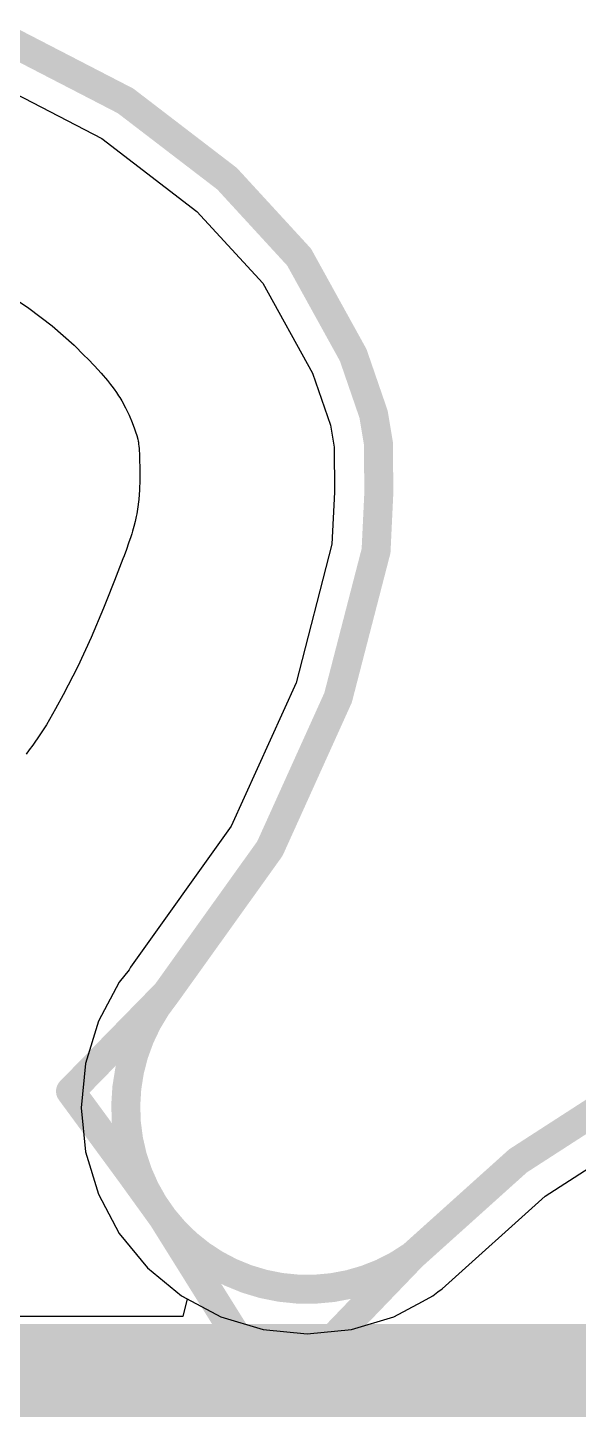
# Model space of a CAD drawing. Header units: inches. Extents: x -30 to 118, y 20 to 51.
# Drawn here: x 47.92 to 51.71, y 40.21 to 49.74 of the extents above; entities that cross this region are included whole.
import ezdxf

# ---------------------------------------------------------------- set-up
doc = ezdxf.new("R2010")
doc.units = ezdxf.units.IN
for name, color, linetype in [('Bottom Component Outline', 56, 'Continuous'), ('Bottom Courtyard', 56, 'Continuous'), ('Bottom Layer', 5, 'Continuous'), ('Bottom Solder', 6, 'Continuous'), ('Keep-Out Layer', 6, 'Continuous'), ('Mechanical 1', 6, 'Continuous'), ('Top Layer', 1, 'Continuous'), ('Top Overlay', 2, 'Continuous')]:
    doc.layers.add(name, color=color, linetype=linetype)

# ---------------------------------------------------------------- blocks, each defined once
blk = doc.blocks.new('I___________________B_530')
at = {"layer": 'Bottom Layer'}
blk.add_hatch(color=5, dxfattribs=at).paths.add_polyline_path([(-13, 2.5), (13, 2.5), (13, -2.5), (-13, -2.5)])
at = {"layer": 'Bottom Solder'}
blk.add_hatch(color=6, dxfattribs=at).paths.add_polyline_path([(-13.05, 2.55), (13.05, 2.55), (13.05, -2.55), (-13.05, -2.55)])
at = {"layer": 'Bottom Component Outline'}
blk.add_lwpolyline([(13.081, -2.5, 0.2, 0.2, 0), (-13.081, -2.5, 0.2, 0.2, 0)], format="xyseb", dxfattribs=at)
at = {"layer": 'Bottom Courtyard'}
blk.add_lwpolyline([(13.081, -2.5, 0.2, 0.2, 0), (-13.081, -2.5, 0.2, 0.2, 0)], format="xyseb", dxfattribs=at)

msp = doc.modelspace()

# ---------------------------------------------------------------- linework, layer by layer
at = {"layer": 'Bottom Layer'}
for p, q in [((47.6939, 49.3505), (48.426, 48.9721)), ((48.426, 48.9721), (49.0831, 48.4687)), ((49.0831, 48.4687), (49.5374, 47.9742)), ((49.5374, 47.9742), (49.8798, 47.354)), ((49.8798, 47.354), (50.0033, 46.9954)), ((50.0033, 46.9954), (50.0286, 46.8431)), ((50.0286, 46.8431), (50.031, 46.534)), ((50.031, 46.534), (50.0139, 46.1751)), ((50.0139, 46.1751), (49.7665, 45.2191)), ((49.7665, 45.2191), (49.3197, 44.2304)), ((49.3197, 44.2304), (48.6246, 43.2591)), ((48.6246, 43.2591), (48.6163, 43.2408)), ((48.5472, 43.1565), (48.4031, 42.8869)), ((48.6163, 43.2408), (48.5472, 43.1565)), ((48.4031, 42.8869), (48.3143, 42.5944)), ((48.3143, 42.5944), (48.2843, 42.2901)), ((48.2843, 42.2901), (48.3143, 41.9859)), ((48.3143, 41.9859), (48.4031, 41.6933)), ((48.4031, 41.6933), (48.5472, 41.4237)), ((48.5472, 41.4237), (48.7411, 41.1874)), ((48.7411, 41.1874), (48.9774, 40.9935)), ((48.9774, 40.9935), (49.0154, 40.9732)), ((49.0154, 40.9732), (48.9845, 40.85)), ((48.9845, 40.85), (45.25, 40.85))]:
    msp.add_line(p, q, dxfattribs=at)
at = {"layer": 'Keep-Out Layer'}
for points in [[(47.8072, 49.6362, 0.2, 0.2, 0), (48.5905, 49.2313, 0.2, 0.2, 0)], [(48.5905, 49.2313, 0.2, 0.2, 0), (49.2903, 48.6952, 0.2, 0.2, 0)], [(49.2903, 48.6952, 0.2, 0.2, 0), (49.7874, 48.1541, 0.2, 0.2, 0)], [(49.7874, 48.1541, 0.2, 0.2, 0), (50.1604, 47.4787, 0.2, 0.2, 0)], [(50.1604, 47.4787, 0.2, 0.2, 0), (50.3008, 47.0707, 0.2, 0.2, 0)], [(50.3008, 47.0707, 0.2, 0.2, 0), (50.3343, 46.8695, 0.2, 0.2, 0)], [(50.3343, 46.8695, 0.2, 0.2, 0), (50.3369, 46.5279, 0.2, 0.2, 0)], [(50.3179, 46.129, 0.2, 0.2, 0), (50.3369, 46.5279, 0.2, 0.2, 0)], [(50.056, 45.1171, 0.2, 0.2, 0), (50.3179, 46.129, 0.2, 0.2, 0)], [(49.586, 44.0769, 0.2, 0.2, 0), (50.056, 45.1171, 0.2, 0.2, 0)], [(48.8734, 43.0811, 0.2, 0.2, 0), (49.586, 44.0769, 0.2, 0.2, 0)], [(50.5687, 41.2694, 0.2, 0.2, -0.873594), (48.8734, 43.0811, 0.2, 0.2, 0)], [(51.297, 41.9243, 0.2, 0.2, 0), (52.0423, 42.4056, 0.2, 0.2, 0)], [(50.5687, 41.2694, 0.2, 0.2, 0), (51.297, 41.9243, 0.2, 0.2, 0)]]:
    msp.add_lwpolyline(points, format="xyseb", dxfattribs=at)
for points in [[(48.5405, 49.2313, 0.1, 0.1, 1), (48.6405, 49.2313, 0.1, 0.1, 1)], [(48.5405, 49.2313, 0.1, 0.1, 1), (48.6405, 49.2313, 0.1, 0.1, 1)], [(49.2403, 48.6952, 0.1, 0.1, 1), (49.3403, 48.6952, 0.1, 0.1, 1)], [(49.2403, 48.6952, 0.1, 0.1, 1), (49.3403, 48.6952, 0.1, 0.1, 1)], [(49.7374, 48.1541, 0.1, 0.1, 1), (49.8374, 48.1541, 0.1, 0.1, 1)], [(49.7374, 48.1541, 0.1, 0.1, 1), (49.8374, 48.1541, 0.1, 0.1, 1)], [(50.1104, 47.4787, 0.1, 0.1, 1), (50.2104, 47.4787, 0.1, 0.1, 1)], [(50.1104, 47.4787, 0.1, 0.1, 1), (50.2104, 47.4787, 0.1, 0.1, 1)], [(50.2508, 47.0707, 0.1, 0.1, 1), (50.3508, 47.0707, 0.1, 0.1, 1)], [(50.2508, 47.0707, 0.1, 0.1, 1), (50.3508, 47.0707, 0.1, 0.1, 1)], [(50.2843, 46.8695, 0.1, 0.1, 1), (50.3843, 46.8695, 0.1, 0.1, 1)], [(50.2843, 46.8695, 0.1, 0.1, 1), (50.3843, 46.8695, 0.1, 0.1, 1)], [(50.2869, 46.5279, 0.1, 0.1, 1), (50.3869, 46.5279, 0.1, 0.1, 1)], [(50.2869, 46.5279, 0.1, 0.1, 1), (50.3869, 46.5279, 0.1, 0.1, 1)], [(50.2679, 46.129, 0.1, 0.1, 1), (50.3679, 46.129, 0.1, 0.1, 1)], [(50.2679, 46.129, 0.1, 0.1, 1), (50.3679, 46.129, 0.1, 0.1, 1)], [(50.006, 45.1171, 0.1, 0.1, 1), (50.106, 45.1171, 0.1, 0.1, 1)], [(50.006, 45.1171, 0.1, 0.1, 1), (50.106, 45.1171, 0.1, 0.1, 1)], [(49.536, 44.0769, 0.1, 0.1, 1), (49.636, 44.0769, 0.1, 0.1, 1)], [(49.536, 44.0769, 0.1, 0.1, 1), (49.636, 44.0769, 0.1, 0.1, 1)], [(48.8234, 43.0811, 0.1, 0.1, 1), (48.9234, 43.0811, 0.1, 0.1, 1)], [(48.8234, 43.0811, 0.1, 0.1, 1), (48.9234, 43.0811, 0.1, 0.1, 1)], [(51.247, 41.9243, 0.1, 0.1, 1), (51.347, 41.9243, 0.1, 0.1, 1)], [(51.247, 41.9243, 0.1, 0.1, 1), (51.347, 41.9243, 0.1, 0.1, 1)], [(50.5187, 41.2694, 0.1, 0.1, 1), (50.6187, 41.2694, 0.1, 0.1, 1)], [(50.5187, 41.2694, 0.1, 0.1, 1), (50.6187, 41.2694, 0.1, 0.1, 1)]]:
    msp.add_lwpolyline(points, format="xyseb", close=True, dxfattribs=at)
at = {"layer": 'Mechanical 1'}
for points in [[(47.8072, 49.6362, 0.2, 0.2, 0), (48.5905, 49.2313, 0.2, 0.2, 0)], [(48.5905, 49.2313, 0.2, 0.2, 0), (49.2903, 48.6952, 0.2, 0.2, 0)], [(49.2903, 48.6952, 0.2, 0.2, 0), (49.7874, 48.1541, 0.2, 0.2, 0)], [(49.7874, 48.1541, 0.2, 0.2, 0), (50.1604, 47.4787, 0.2, 0.2, 0)], [(50.1604, 47.4787, 0.2, 0.2, 0), (50.3008, 47.0707, 0.2, 0.2, 0)], [(50.3008, 47.0707, 0.2, 0.2, 0), (50.3343, 46.8695, 0.2, 0.2, 0)], [(50.3343, 46.8695, 0.2, 0.2, 0), (50.3369, 46.5279, 0.2, 0.2, 0)], [(50.3179, 46.129, 0.2, 0.2, 0), (50.3369, 46.5279, 0.2, 0.2, 0)], [(50.056, 45.1171, 0.2, 0.2, 0), (50.3179, 46.129, 0.2, 0.2, 0)], [(49.586, 44.0769, 0.2, 0.2, 0), (50.056, 45.1171, 0.2, 0.2, 0)], [(48.8734, 43.0811, 0.2, 0.2, 0), (49.586, 44.0769, 0.2, 0.2, 0)], [(48.2112, 42.4038, 0.2, 0.2, 0), (48.8734, 43.0811, 0.2, 0.2, 0)], [(48.2112, 42.4038, 0.2, 0.2, 0), (48.6247, 41.8407, 0.2, 0.2, 0)], [(51.297, 41.9243, 0.2, 0.2, 0), (52.0423, 42.4056, 0.2, 0.2, 0)], [(50.5687, 41.2694, 0.2, 0.2, 0), (51.297, 41.9243, 0.2, 0.2, 0)], [(48.6247, 41.8407, 0.2, 0.2, 0), (48.8474, 41.5321, 0.2, 0.2, 0)], [(48.8474, 41.5321, 0.2, 0.2, 0), (49.6247, 40.2879, 0.2, 0.2, 0)], [(49.6247, 40.2879, 0.2, 0.2, 0), (50.5687, 41.2694, 0.2, 0.2, 0)]]:
    msp.add_lwpolyline(points, format="xyseb", dxfattribs=at)
for points in [[(48.5405, 49.2313, 0.1, 0.1, 1), (48.6405, 49.2313, 0.1, 0.1, 1)], [(48.5405, 49.2313, 0.1, 0.1, 1), (48.6405, 49.2313, 0.1, 0.1, 1)], [(49.2403, 48.6952, 0.1, 0.1, 1), (49.3403, 48.6952, 0.1, 0.1, 1)], [(49.2403, 48.6952, 0.1, 0.1, 1), (49.3403, 48.6952, 0.1, 0.1, 1)], [(49.7374, 48.1541, 0.1, 0.1, 1), (49.8374, 48.1541, 0.1, 0.1, 1)], [(49.7374, 48.1541, 0.1, 0.1, 1), (49.8374, 48.1541, 0.1, 0.1, 1)], [(50.1104, 47.4787, 0.1, 0.1, 1), (50.2104, 47.4787, 0.1, 0.1, 1)], [(50.1104, 47.4787, 0.1, 0.1, 1), (50.2104, 47.4787, 0.1, 0.1, 1)], [(50.2508, 47.0707, 0.1, 0.1, 1), (50.3508, 47.0707, 0.1, 0.1, 1)], [(50.2508, 47.0707, 0.1, 0.1, 1), (50.3508, 47.0707, 0.1, 0.1, 1)], [(50.2843, 46.8695, 0.1, 0.1, 1), (50.3843, 46.8695, 0.1, 0.1, 1)], [(50.2843, 46.8695, 0.1, 0.1, 1), (50.3843, 46.8695, 0.1, 0.1, 1)], [(50.2869, 46.5279, 0.1, 0.1, 1), (50.3869, 46.5279, 0.1, 0.1, 1)], [(50.2869, 46.5279, 0.1, 0.1, 1), (50.3869, 46.5279, 0.1, 0.1, 1)], [(50.2679, 46.129, 0.1, 0.1, 1), (50.3679, 46.129, 0.1, 0.1, 1)], [(50.2679, 46.129, 0.1, 0.1, 1), (50.3679, 46.129, 0.1, 0.1, 1)], [(50.006, 45.1171, 0.1, 0.1, 1), (50.106, 45.1171, 0.1, 0.1, 1)], [(50.006, 45.1171, 0.1, 0.1, 1), (50.106, 45.1171, 0.1, 0.1, 1)], [(49.536, 44.0769, 0.1, 0.1, 1), (49.636, 44.0769, 0.1, 0.1, 1)], [(49.536, 44.0769, 0.1, 0.1, 1), (49.636, 44.0769, 0.1, 0.1, 1)], [(48.8234, 43.0811, 0.1, 0.1, 1), (48.9234, 43.0811, 0.1, 0.1, 1)], [(48.8234, 43.0811, 0.1, 0.1, 1), (48.9234, 43.0811, 0.1, 0.1, 1)], [(48.1612, 42.4038, 0.1, 0.1, 1), (48.2612, 42.4038, 0.1, 0.1, 1)], [(48.1612, 42.4038, 0.1, 0.1, 1), (48.2612, 42.4038, 0.1, 0.1, 1)], [(51.247, 41.9243, 0.1, 0.1, 1), (51.347, 41.9243, 0.1, 0.1, 1)], [(51.247, 41.9243, 0.1, 0.1, 1), (51.347, 41.9243, 0.1, 0.1, 1)], [(48.5747, 41.8407, 0.1, 0.1, 1), (48.6747, 41.8407, 0.1, 0.1, 1)], [(48.5747, 41.8407, 0.1, 0.1, 1), (48.6747, 41.8407, 0.1, 0.1, 1)], [(48.7974, 41.5321, 0.1, 0.1, 1), (48.8974, 41.5321, 0.1, 0.1, 1)], [(48.7974, 41.5321, 0.1, 0.1, 1), (48.8974, 41.5321, 0.1, 0.1, 1)], [(50.5187, 41.2694, 0.1, 0.1, 1), (50.6187, 41.2694, 0.1, 0.1, 1)], [(50.5187, 41.2694, 0.1, 0.1, 1), (50.6187, 41.2694, 0.1, 0.1, 1)], [(49.5747, 40.2879, 0.1, 0.1, 1), (49.6747, 40.2879, 0.1, 0.1, 1)], [(49.5747, 40.2879, 0.1, 0.1, 1), (49.6747, 40.2879, 0.1, 0.1, 1)]]:
    msp.add_lwpolyline(points, format="xyseb", close=True, dxfattribs=at)
at = {"layer": 'Top Layer'}
for p, q in [((47.6939, 49.3505), (48.426, 48.9721)), ((48.426, 48.9721), (49.0831, 48.4687)), ((49.0831, 48.4687), (49.5374, 47.9742)), ((49.5374, 47.9742), (49.8798, 47.354)), ((49.8798, 47.354), (50.0033, 46.9954)), ((50.0033, 46.9954), (50.0286, 46.8431)), ((50.0286, 46.8431), (50.031, 46.534)), ((50.031, 46.534), (50.0139, 46.1751)), ((50.0139, 46.1751), (49.7665, 45.2191)), ((49.7665, 45.2191), (49.3197, 44.2304)), ((49.3197, 44.2304), (48.6246, 43.2591)), ((48.6246, 43.2591), (48.6163, 43.2408)), ((48.5472, 43.1565), (48.4031, 42.8869)), ((48.6163, 43.2408), (48.5472, 43.1565)), ((48.4031, 42.8869), (48.3143, 42.5944)), ((48.3143, 42.5944), (48.2843, 42.2901)), ((48.2843, 42.2901), (48.3143, 41.9859)), ((51.4834, 41.6805), (52.1861, 42.1344)), ((48.3143, 41.9859), (48.4031, 41.6933)), ((48.4031, 41.6933), (48.5472, 41.4237)), ((50.7732, 41.0419), (51.4834, 41.6805)), ((48.5472, 41.4237), (48.7411, 41.1874)), ((48.7411, 41.1874), (48.9774, 40.9935)), ((48.9774, 40.9935), (49.247, 40.8494)), ((50.6383, 40.9551), (50.7102, 40.9935)), ((50.7102, 40.9935), (50.7446, 41.0217)), ((50.7446, 41.0217), (50.7732, 41.0419)), ((50.4406, 40.8494), (50.6383, 40.9551)), ((49.247, 40.8494), (49.5396, 40.7606)), ((50.1481, 40.7606), (50.4406, 40.8494)), ((49.5396, 40.7606), (49.8438, 40.7307)), ((49.8438, 40.7307), (50.1481, 40.7606))]:
    msp.add_line(p, q, dxfattribs=at)
at = {"layer": 'Top Overlay'}
for p, q in [((47.7558, 47.9139), (47.9236, 47.8028)), ((47.9236, 47.8028), (48.0836, 47.6807)), ((48.0836, 47.6807), (48.2352, 47.5483)), ((48.2352, 47.5483), (48.3063, 47.4771)), ((48.3063, 47.4771), (48.3306, 47.4535)), ((48.3306, 47.4535), (48.3775, 47.4047)), ((48.3775, 47.4047), (48.4229, 47.3545)), ((48.4229, 47.3545), (48.4667, 47.3029)), ((48.4667, 47.3029), (48.4878, 47.2764)), ((48.4878, 47.2764), (48.4961, 47.2656)), ((48.4961, 47.2656), (48.5123, 47.2435)), ((48.5123, 47.2435), (48.5279, 47.2211)), ((48.5279, 47.2211), (48.543, 47.1982)), ((48.543, 47.1982), (48.5502, 47.1866)), ((48.5502, 47.1866), (48.5644, 47.1631)), ((48.5644, 47.1631), (48.5906, 47.1148)), ((48.5906, 47.1148), (48.6145, 47.0653)), ((48.6145, 47.0653), (48.636, 47.0148)), ((48.636, 47.0148), (48.6455, 46.989)), ((48.6455, 46.989), (48.6456, 46.989)), ((48.6456, 46.989), (48.6508, 46.9764)), ((48.6508, 46.9764), (48.66, 46.9508)), ((48.66, 46.9508), (48.668, 46.9247)), ((48.668, 46.9247), (48.6748, 46.8983)), ((48.6748, 46.8983), (48.6776, 46.8849)), ((48.6776, 46.8849), (48.6788, 46.878)), ((48.6788, 46.878), (48.681, 46.8641)), ((48.681, 46.8641), (48.6828, 46.8501)), ((48.6828, 46.8501), (48.6841, 46.836)), ((48.6841, 46.836), (48.6846, 46.829)), ((48.6846, 46.829), (48.6853, 46.8197)), ((48.6853, 46.8197), (48.6863, 46.8013)), ((48.6863, 46.8013), (48.687, 46.7828)), ((48.687, 46.7828), (48.6875, 46.7643)), ((48.6875, 46.7643), (48.6876, 46.755)), ((48.6876, 46.755), (48.6876, 46.755)), ((48.6876, 46.755), (48.6878, 46.7421)), ((48.6878, 46.7421), (48.688, 46.7162)), ((48.688, 46.7162), (48.6881, 46.6904)), ((48.6881, 46.6904), (48.6881, 46.6645)), ((48.6887, 46.6179), (48.6869, 46.5506)), ((48.6881, 46.6645), (48.688, 46.6516)), ((48.688, 46.6516), (48.6887, 46.6179)), ((48.6869, 46.5506), (48.6819, 46.4835)), ((48.6736, 46.4167), (48.6678, 46.3835)), ((48.6819, 46.4835), (48.6736, 46.4167)), ((48.6479, 46.2981), (48.6382, 46.2644)), ((48.6566, 46.3321), (48.6479, 46.2981)), ((48.6644, 46.3663), (48.6566, 46.3321)), ((48.6678, 46.3835), (48.6644, 46.3663)), ((48.626, 46.2259), (48.6115, 46.1823)), ((48.6329, 46.2477), (48.626, 46.2259)), ((48.6382, 46.2644), (48.6329, 46.2477)), ((48.5964, 46.139), (48.5806, 46.096)), ((48.6115, 46.1823), (48.5964, 46.139)), ((48.561, 46.0447), (48.538, 45.9852)), ((48.5724, 46.0745), (48.561, 46.0447)), ((48.5806, 46.096), (48.5724, 46.0745)), ((48.5147, 45.9258), (48.4911, 45.8665)), ((48.538, 45.9852), (48.5147, 45.9258)), ((48.4791, 45.8369), (48.4395, 45.7343)), ((48.4911, 45.8665), (48.4791, 45.8369)), ((48.4395, 45.7343), (48.3535, 45.5317)), ((48.3535, 45.5317), (48.2607, 45.3321)), ((48.2607, 45.3321), (48.1614, 45.1358)), ((48.1614, 45.1358), (48.1085, 45.0393)), ((48.0879, 45.0027), (48.0445, 44.9306)), ((48.1085, 45.0393), (48.0879, 45.0027)), ((48.0445, 44.9306), (47.9989, 44.8599)), ((47.9513, 44.7906), (47.9264, 44.7567)), ((47.9989, 44.8599), (47.9513, 44.7906)), ((47.9264, 44.7567), (47.9045, 44.7268))]:
    msp.add_line(p, q, dxfattribs=at)

# ---------------------------------------------------------------- block references
at = {"rotation": 180}
msp.add_blockref('I___________________B_530', (58.4, 38.2), dxfattribs=at)

doc.saveas('drawing.dxf')
